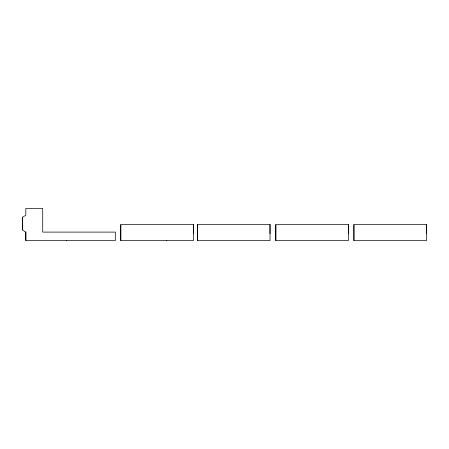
<?xml version="1.0" encoding="UTF-8"?>
<svg xmlns="http://www.w3.org/2000/svg" width="449" height="449" viewBox="0 0 449 449"><rect width="100%" height="100%" fill="white"/><g stroke="black" fill="none" stroke-linecap="round" stroke-linejoin="round"><path stroke-width="0.67" d="M25.829 240.546L25.829 232.099L22.45 230.062L22.45 217.282L25.829 215.211L25.829 208.454L42.717 208.454L42.717 232.099L115.348 232.099L115.348 240.546L25.829 240.546L25.829 232.099M120.787 240.546L120.787 224.668L193.418 224.668L193.418 240.546L120.787 240.546L120.787 224.668M197.386 240.546L197.386 224.668L270.017 224.668L270.017 240.546L197.386 240.546L197.386 224.668M275.815 240.546L275.815 224.668L348.446 224.668L348.446 240.546L275.815 240.546L275.815 224.668M353.919 240.546L353.919 224.668L426.55 224.668L426.55 240.546L353.919 240.546L353.919 224.668M426.55 224.377L426.55 233.789M348.446 224.377L348.446 233.789M270.017 224.377L270.017 233.789M193.418 224.377L193.418 233.789M166.388 240.254L166.388 240.546M66.424 240.254L66.424 240.546M22.45 217.754L22.45 229.557"/></g></svg>
